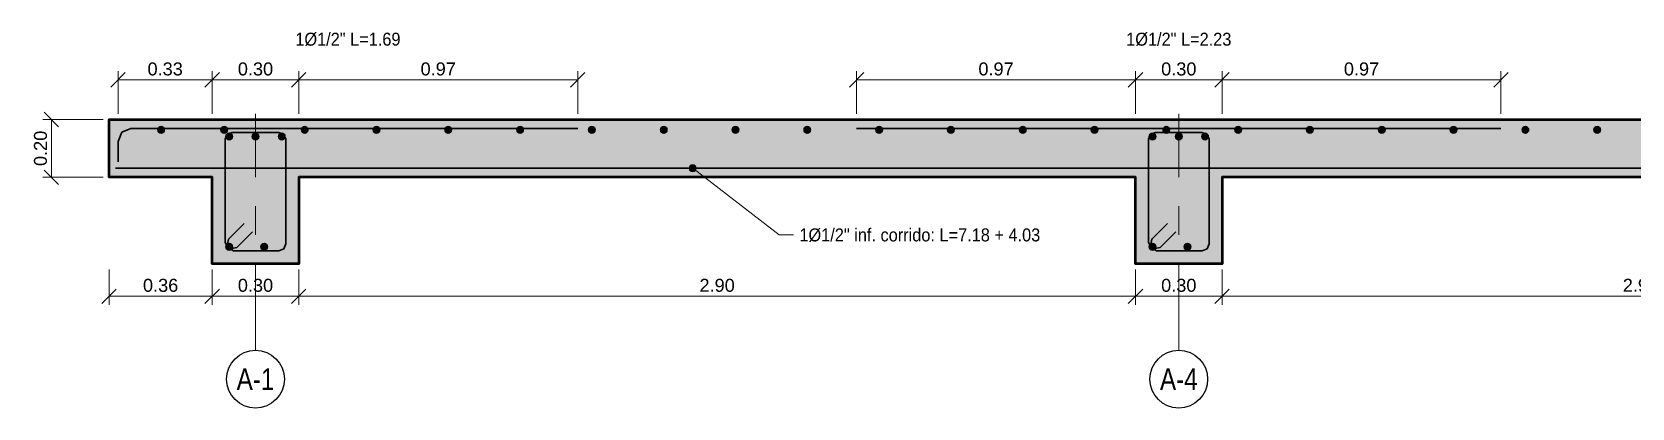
# Model space of a CAD drawing. Header units: metres. Extents: x -3 to 125, y -40 to 31.
# Drawn here: x -0.77 to 4.77, y 29.2 to 30.5 of the extents above; entities that cross this region are included whole.
import ezdxf
from ezdxf.enums import TextEntityAlignment as Align

# ---------------------------------------------------------------- set-up
doc = ezdxf.new("R2010")
doc.units = ezdxf.units.M
doc.linetypes.add('EJE25', pattern=[0.4375, 0.3, -0.05, 0.0375, -0.05])
for name, color, linetype, lineweight in [('E-ACERO', 1, 'Continuous', 35), ('E-ACERO-TXT', 7, 'Continuous', 18), ('E-CORTE', 7, 'Continuous', 50), ('E-CORTE-ACH', 254, 'Continuous', 0), ('E-COTA', 7, 'Continuous', 13), ('E-EJES', 1, 'Continuous', 18), ('E-EJES-ID', 7, 'Continuous', 25)]:
    doc.layers.add(name, color=color, linetype=linetype, lineweight=lineweight)
doc.styles.add('ARIAL', font='arial.ttf')
doc.dimstyles.new('COTA25', dxfattribs={"dimtxt": 0.045, "dimasz": 0.03, "dimexe": 0.03, "dimexo": 0.02, "dimgap": 0.015, "dimtad": 1, "dimzin": 0, "dimdsep": 46, "dimtxsty": 'ARIAL', "dimtsz": 0.025, "dimcen": 2.5, "dimclrd": 7, "dimclre": 7, "dimclrt": 7, "dimazin": 3, "dimtfac": 1, "dimtmove": 2, "dimatfit": 3, "dimlwd": 13, "dimlwe": 13})

# ---------------------------------------------------------------- blocks, each defined once
blk = doc.blocks.new('_OBLIQUE')
at = {"color": 0, "linetype": 'BYBLOCK'}
blk.add_line((-0.5, -0.5), (0.5, 0.5), dxfattribs=at)
blk = doc.blocks.new('*D55')
at = {"color": 7, "lineweight": 13}
for p, q in [((-0.5075, 29.68), (-0.5075, 29.5575)), ((-0.15, 29.68), (-0.15, 29.5575)), ((-0.5075, 29.5875), (-0.15, 29.5875))]:
    blk.add_line(p, q, dxfattribs=at)
at = {"layer": 'Defpoints'}
for p in [(-0.5075, 29.7), (-0.15, 29.7), (-0.5075, 29.5875)]:
    blk.add_point(p, dxfattribs=at)
at = {"layer": 'E-COTA', "color": 7, "xscale": 0.05, "yscale": 0.05}
for p in [(-0.5075, 29.5875), (-0.15, 29.5875)]:
    blk.add_blockref('_OBLIQUE', p, dxfattribs=at)
at = {"layer": 'E-COTA', "color": 7, "insert": (-0.3288, 29.625), "char_height": 0.045, "attachment_point": 5, "style": 'ARIAL'}
blk.add_mtext('0.36', dxfattribs=at)
blk = doc.blocks.new('*D56')
at = {"color": 7, "lineweight": 13}
for p, q in [((-0.15, 29.68), (-0.15, 29.5575)), ((0.15, 29.68), (0.15, 29.5575)), ((-0.15, 29.5875), (0.15, 29.5875))]:
    blk.add_line(p, q, dxfattribs=at)
at = {"layer": 'Defpoints'}
for p in [(-0.15, 29.7), (0.15, 29.7), (-0.15, 29.5875)]:
    blk.add_point(p, dxfattribs=at)
at = {"layer": 'E-COTA', "color": 7, "xscale": 0.05, "yscale": 0.05}
for p in [(-0.15, 29.5875), (0.15, 29.5875)]:
    blk.add_blockref('_OBLIQUE', p, dxfattribs=at)
at = {"layer": 'E-COTA', "color": 7, "insert": (0, 29.625), "char_height": 0.045, "attachment_point": 5, "style": 'ARIAL'}
blk.add_mtext('0.30', dxfattribs=at)
blk = doc.blocks.new('*D57')
at = {"color": 7, "lineweight": 13}
for p, q in [((0.15, 29.68), (0.15, 29.5575)), ((3.05, 29.68), (3.05, 29.5575)), ((0.15, 29.5875), (3.05, 29.5875))]:
    blk.add_line(p, q, dxfattribs=at)
at = {"layer": 'Defpoints'}
for p in [(0.15, 29.7), (3.05, 29.7), (0.15, 29.5875)]:
    blk.add_point(p, dxfattribs=at)
at = {"layer": 'E-COTA', "color": 7, "xscale": 0.05, "yscale": 0.05}
for p in [(0.15, 29.5875), (3.05, 29.5875)]:
    blk.add_blockref('_OBLIQUE', p, dxfattribs=at)
at = {"layer": 'E-COTA', "color": 7, "insert": (1.6, 29.625), "char_height": 0.045, "attachment_point": 5, "style": 'ARIAL'}
blk.add_mtext('2.90', dxfattribs=at)
blk = doc.blocks.new('*D58')
at = {"color": 7, "lineweight": 13}
for p, q in [((3.05, 29.68), (3.05, 29.5575)), ((3.35, 29.68), (3.35, 29.5575)), ((3.05, 29.5875), (3.35, 29.5875))]:
    blk.add_line(p, q, dxfattribs=at)
at = {"layer": 'Defpoints'}
for p in [(3.05, 29.7), (3.35, 29.7), (3.05, 29.5875)]:
    blk.add_point(p, dxfattribs=at)
at = {"layer": 'E-COTA', "color": 7, "xscale": 0.05, "yscale": 0.05}
for p in [(3.05, 29.5875), (3.35, 29.5875)]:
    blk.add_blockref('_OBLIQUE', p, dxfattribs=at)
at = {"layer": 'E-COTA', "color": 7, "insert": (3.2, 29.625), "char_height": 0.045, "attachment_point": 5, "style": 'ARIAL'}
blk.add_mtext('0.30', dxfattribs=at)
blk = doc.blocks.new('*D59')
at = {"color": 7, "lineweight": 13}
for p, q in [((3.35, 29.68), (3.35, 29.5575)), ((6.25, 29.68), (6.25, 29.5575)), ((3.35, 29.5875), (6.25, 29.5875))]:
    blk.add_line(p, q, dxfattribs=at)
at = {"layer": 'Defpoints'}
for p in [(3.35, 29.7), (6.25, 29.7), (3.35, 29.5875)]:
    blk.add_point(p, dxfattribs=at)
at = {"layer": 'E-COTA', "color": 7, "xscale": 0.05, "yscale": 0.05}
for p in [(3.35, 29.5875), (6.25, 29.5875)]:
    blk.add_blockref('_OBLIQUE', p, dxfattribs=at)
at = {"layer": 'E-COTA', "color": 7, "insert": (4.8, 29.625), "char_height": 0.045, "attachment_point": 5, "style": 'ARIAL'}
blk.add_mtext('2.90', dxfattribs=at)
blk = doc.blocks.new('*D68')
at = {"color": 7, "lineweight": 13}
for p, q in [((2.0833, 30.22), (2.0833, 30.3675)), ((2.0833, 30.3375), (3.05, 30.3375)), ((3.05, 30.22), (3.05, 30.3675))]:
    blk.add_line(p, q, dxfattribs=at)
at = {"layer": 'Defpoints'}
for p in [(2.0833, 30.3375), (2.0833, 30.2), (3.05, 30.2)]:
    blk.add_point(p, dxfattribs=at)
at = {"layer": 'E-COTA', "color": 7, "xscale": 0.05, "yscale": 0.05}
for p in [(2.0833, 30.3375), (3.05, 30.3375)]:
    blk.add_blockref('_OBLIQUE', p, dxfattribs=at)
at = {"layer": 'E-COTA', "color": 7, "insert": (2.5667, 30.375), "char_height": 0.045, "attachment_point": 5, "style": 'ARIAL'}
blk.add_mtext('0.97', dxfattribs=at)
blk = doc.blocks.new('*D69')
at = {"color": 7, "lineweight": 13}
for p, q in [((3.05, 30.22), (3.05, 30.3675)), ((3.05, 30.3375), (3.35, 30.3375)), ((3.35, 30.22), (3.35, 30.3675))]:
    blk.add_line(p, q, dxfattribs=at)
at = {"layer": 'Defpoints'}
for p in [(3.05, 30.3375), (3.05, 30.2), (3.35, 30.2)]:
    blk.add_point(p, dxfattribs=at)
at = {"layer": 'E-COTA', "color": 7, "xscale": 0.05, "yscale": 0.05}
for p in [(3.05, 30.3375), (3.35, 30.3375)]:
    blk.add_blockref('_OBLIQUE', p, dxfattribs=at)
at = {"layer": 'E-COTA', "color": 7, "insert": (3.2, 30.375), "char_height": 0.045, "attachment_point": 5, "style": 'ARIAL'}
blk.add_mtext('0.30', dxfattribs=at)
blk = doc.blocks.new('*D70')
at = {"color": 7, "lineweight": 13}
for p, q in [((3.35, 30.22), (3.35, 30.3675)), ((3.35, 30.3375), (4.3167, 30.3375)), ((4.3167, 30.22), (4.3167, 30.3675))]:
    blk.add_line(p, q, dxfattribs=at)
at = {"layer": 'Defpoints'}
for p in [(3.35, 30.3375), (3.35, 30.2), (4.3167, 30.2)]:
    blk.add_point(p, dxfattribs=at)
at = {"layer": 'E-COTA', "color": 7, "xscale": 0.05, "yscale": 0.05}
for p in [(3.35, 30.3375), (4.3167, 30.3375)]:
    blk.add_blockref('_OBLIQUE', p, dxfattribs=at)
at = {"layer": 'E-COTA', "color": 7, "insert": (3.8333, 30.375), "char_height": 0.045, "attachment_point": 5, "style": 'ARIAL'}
blk.add_mtext('0.97', dxfattribs=at)
blk = doc.blocks.new('*D71')
at = {"color": 7, "lineweight": 13}
for p, q in [((-0.4761, 30.22), (-0.4761, 30.3675)), ((-0.4761, 30.3375), (-0.15, 30.3375)), ((-0.15, 30.22), (-0.15, 30.3675))]:
    blk.add_line(p, q, dxfattribs=at)
at = {"layer": 'Defpoints'}
for p in [(-0.4761, 30.3375), (-0.4761, 30.2), (-0.15, 30.2)]:
    blk.add_point(p, dxfattribs=at)
at = {"layer": 'E-COTA', "color": 7, "xscale": 0.05, "yscale": 0.05}
for p in [(-0.4761, 30.3375), (-0.15, 30.3375)]:
    blk.add_blockref('_OBLIQUE', p, dxfattribs=at)
at = {"layer": 'E-COTA', "color": 7, "insert": (-0.313, 30.375), "char_height": 0.045, "attachment_point": 5, "style": 'ARIAL'}
blk.add_mtext('0.33', dxfattribs=at)
blk = doc.blocks.new('*D72')
at = {"color": 7, "lineweight": 13}
for p, q in [((-0.15, 30.22), (-0.15, 30.3675)), ((-0.15, 30.3375), (0.15, 30.3375)), ((0.15, 30.22), (0.15, 30.3675))]:
    blk.add_line(p, q, dxfattribs=at)
at = {"layer": 'Defpoints'}
for p in [(-0.15, 30.3375), (-0.15, 30.2), (0.15, 30.2)]:
    blk.add_point(p, dxfattribs=at)
at = {"layer": 'E-COTA', "color": 7, "xscale": 0.05, "yscale": 0.05}
for p in [(-0.15, 30.3375), (0.15, 30.3375)]:
    blk.add_blockref('_OBLIQUE', p, dxfattribs=at)
at = {"layer": 'E-COTA', "color": 7, "insert": (0, 30.375), "char_height": 0.045, "attachment_point": 5, "style": 'ARIAL'}
blk.add_mtext('0.30', dxfattribs=at)
blk = doc.blocks.new('*D73')
at = {"color": 7, "lineweight": 13}
for p, q in [((0.15, 30.22), (0.15, 30.3675)), ((0.15, 30.3375), (1.1167, 30.3375)), ((1.1167, 30.22), (1.1167, 30.3675))]:
    blk.add_line(p, q, dxfattribs=at)
at = {"layer": 'Defpoints'}
for p in [(0.15, 30.3375), (0.15, 30.2), (1.1167, 30.2)]:
    blk.add_point(p, dxfattribs=at)
at = {"layer": 'E-COTA', "color": 7, "xscale": 0.05, "yscale": 0.05}
for p in [(0.15, 30.3375), (1.1167, 30.3375)]:
    blk.add_blockref('_OBLIQUE', p, dxfattribs=at)
at = {"layer": 'E-COTA', "color": 7, "insert": (0.6333, 30.375), "char_height": 0.045, "attachment_point": 5, "style": 'ARIAL'}
blk.add_mtext('0.97', dxfattribs=at)
blk = doc.blocks.new('*D74')
at = {"color": 7, "lineweight": 13}
for p, q in [((-0.5275, 30.2), (-0.7375, 30.2)), ((-0.7075, 30), (-0.7075, 30.2)), ((-0.5275, 30), (-0.7375, 30))]:
    blk.add_line(p, q, dxfattribs=at)
at = {"layer": 'Defpoints'}
for p in [(-0.5075, 30.2), (-0.7075, 30), (-0.5075, 30)]:
    blk.add_point(p, dxfattribs=at)
at = {"layer": 'E-COTA', "color": 7, "xscale": 0.05, "yscale": 0.05, "rotation": 90}
for p in [(-0.7075, 30.2), (-0.7075, 30)]:
    blk.add_blockref('_OBLIQUE', p, dxfattribs=at)
at = {"layer": 'E-COTA', "color": 7, "insert": (-0.745, 30.1), "char_height": 0.045, "attachment_point": 5, "rotation": 90, "style": 'ARIAL'}
blk.add_mtext('0.20', dxfattribs=at)

msp = doc.modelspace()

# ---------------------------------------------------------------- hatches: boundary and pattern name
at = {"layer": 'E-ACERO'}
h = msp.add_hatch(color=256, dxfattribs=at)
edge = h.paths.add_edge_path()
edge.add_arc((-0.3273, 30.1641), 0.0113, 0, 360)
h = msp.add_hatch(color=256, dxfattribs=at)
edge = h.paths.add_edge_path()
edge.add_arc((-0.1084, 30.1641), 0.0113, 0, 360)
h = msp.add_hatch(color=256, dxfattribs=at)
edge = h.paths.add_edge_path()
edge.add_arc((0.1705, 30.1641), 0.0113, 0, 360)
h = msp.add_hatch(color=256, dxfattribs=at)
edge = h.paths.add_edge_path()
edge.add_arc((0.4193, 30.1641), 0.0113, 0, 360)
h = msp.add_hatch(color=256, dxfattribs=at)
edge = h.paths.add_edge_path()
edge.add_arc((0.6682, 30.1641), 0.0113, 0, 360)
h = msp.add_hatch(color=256, dxfattribs=at)
edge = h.paths.add_edge_path()
edge.add_arc((0.917, 30.1641), 0.0113, 0, 360)
h = msp.add_hatch(color=256, dxfattribs=at)
edge = h.paths.add_edge_path()
edge.add_arc((1.1659, 30.1641), 0.0113, 0, 360)
h = msp.add_hatch(color=256, dxfattribs=at)
edge = h.paths.add_edge_path()
edge.add_arc((1.4148, 30.1641), 0.0113, 0, 360)
h = msp.add_hatch(color=256, dxfattribs=at)
edge = h.paths.add_edge_path()
edge.add_arc((1.6636, 30.1641), 0.0113, 0, 360)
h = msp.add_hatch(color=256, dxfattribs=at)
edge = h.paths.add_edge_path()
edge.add_arc((1.9125, 30.1641), 0.0113, 0, 360)
h = msp.add_hatch(color=256, dxfattribs=at)
edge = h.paths.add_edge_path()
edge.add_arc((2.1614, 30.1641), 0.0113, 0, 360)
h = msp.add_hatch(color=256, dxfattribs=at)
edge = h.paths.add_edge_path()
edge.add_arc((2.4102, 30.1641), 0.0113, 0, 360)
h = msp.add_hatch(color=256, dxfattribs=at)
edge = h.paths.add_edge_path()
edge.add_arc((2.6591, 30.1641), 0.0113, 0, 360)
h = msp.add_hatch(color=256, dxfattribs=at)
edge = h.paths.add_edge_path()
edge.add_arc((2.908, 30.1641), 0.0113, 0, 360)
h = msp.add_hatch(color=256, dxfattribs=at)
edge = h.paths.add_edge_path()
edge.add_arc((3.1568, 30.1641), 0.0113, 0, 360)
h = msp.add_hatch(color=256, dxfattribs=at)
edge = h.paths.add_edge_path()
edge.add_arc((3.4057, 30.1641), 0.0113, 0, 360)
h = msp.add_hatch(color=256, dxfattribs=at)
edge = h.paths.add_edge_path()
edge.add_arc((3.6545, 30.1641), 0.0113, 0, 360)
h = msp.add_hatch(color=256, dxfattribs=at)
edge = h.paths.add_edge_path()
edge.add_arc((3.9034, 30.1641), 0.0113, 0, 360)
h = msp.add_hatch(color=256, dxfattribs=at)
edge = h.paths.add_edge_path()
edge.add_arc((4.1523, 30.1641), 0.0113, 0, 360)
h = msp.add_hatch(color=256, dxfattribs=at)
edge = h.paths.add_edge_path()
edge.add_arc((4.4011, 30.1641), 0.0113, 0, 360)
h = msp.add_hatch(color=256, dxfattribs=at)
edge = h.paths.add_edge_path()
edge.add_arc((4.65, 30.1641), 0.0113, 0, 360)
h = msp.add_hatch(color=256, dxfattribs=at)
edge = h.paths.add_edge_path()
edge.add_arc((-0.0909, 30.141), 0.0113, 0, 360)
h = msp.add_hatch(color=256, dxfattribs=at)
edge = h.paths.add_edge_path()
edge.add_arc((0, 30.141), 0.0113, 0, 360)
h = msp.add_hatch(color=256, dxfattribs=at)
edge = h.paths.add_edge_path()
edge.add_arc((0.0909, 30.141), 0.0113, 0, 360)
h = msp.add_hatch(color=256, dxfattribs=at)
edge = h.paths.add_edge_path()
edge.add_arc((3.109, 30.141), 0.0113, 0, 360)
h = msp.add_hatch(color=256, dxfattribs=at)
edge = h.paths.add_edge_path()
edge.add_arc((3.2, 30.141), 0.0113, 0, 360)
h = msp.add_hatch(color=256, dxfattribs=at)
edge = h.paths.add_edge_path()
edge.add_arc((3.2909, 30.141), 0.0113, 0, 360)
h = msp.add_hatch(color=256, dxfattribs=at)
edge = h.paths.add_edge_path()
edge.add_arc((-0.0909, 29.759), 0.0113, 0, 360)
h = msp.add_hatch(color=256, dxfattribs=at)
edge = h.paths.add_edge_path()
edge.add_arc((0.0303, 29.759), 0.0113, 0, 360)
h = msp.add_hatch(color=256, dxfattribs=at)
edge = h.paths.add_edge_path()
edge.add_arc((3.109, 29.759), 0.0113, 0, 360)
h = msp.add_hatch(color=256, dxfattribs=at)
edge = h.paths.add_edge_path()
edge.add_arc((3.2303, 29.759), 0.0113, 0, 360)
at = {"layer": 'E-ACERO-TXT'}
h = msp.add_hatch(color=256, dxfattribs=at)
edge = h.paths.add_edge_path()
edge.add_arc((1.5152, 30.031), 0.0125, 0, 360)
at = {"layer": 'E-CORTE-ACH'}
msp.add_hatch(color=256, dxfattribs=at).paths.add_polyline_path([(-0.5075, 30), (-0.5075, 30.2), (-0.5075, 30.2), (-0.5075, 30.2), (10.15, 30.2), (10.15, 30.2), (10.15, 30.2), (10.15, 29.7), (10.15, 29.7), (10.15, 29.7), (9.85, 29.7), (9.85, 29.7), (9.85, 29.7), (9.85, 29.9995), (9.85, 29.9995), (9.85, 29.9996), (9.85, 29.9996), (9.85, 29.9997), (9.8499, 29.9997), (9.8499, 29.9998), (9.8499, 29.9998), (9.8499, 29.9999), (9.8498, 29.9999), (9.8498, 29.9999), (9.8497, 29.9999), (9.8497, 30), (9.8496, 30), (9.8496, 30), (9.8495, 30), (9.8495, 30), (6.5505, 30), (6.5505, 30), (6.5504, 30), (6.5504, 30), (6.5503, 30), (6.5503, 29.9999), (6.5502, 29.9999), (6.5502, 29.9999), (6.5501, 29.9999), (6.5501, 29.9998), (6.5501, 29.9998), (6.5501, 29.9997), (6.55, 29.9997), (6.55, 29.9996), (6.55, 29.9996), (6.55, 29.9995), (6.55, 29.9995), (6.55, 29.7), (6.55, 29.7), (6.55, 29.7), (6.25, 29.7), (6.25, 29.7), (6.25, 29.7), (6.25, 29.9995), (6.25, 29.9995), (6.25, 29.9996), (6.25, 29.9996), (6.25, 29.9997), (6.2499, 29.9997), (6.2499, 29.9998), (6.2499, 29.9998), (6.2499, 29.9999), (6.2498, 29.9999), (6.2498, 29.9999), (6.2497, 29.9999), (6.2497, 30), (6.2496, 30), (6.2496, 30), (6.2495, 30), (6.2495, 30), (3.3505, 30), (3.3505, 30), (3.3504, 30), (3.3504, 30), (3.3503, 30), (3.3503, 29.9999), (3.3502, 29.9999), (3.3502, 29.9999), (3.3501, 29.9999), (3.3501, 29.9998), (3.3501, 29.9998), (3.3501, 29.9997), (3.35, 29.9997), (3.35, 29.9996), (3.35, 29.9996), (3.35, 29.9995), (3.35, 29.9995), (3.35, 29.7), (3.35, 29.7), (3.35, 29.7), (3.05, 29.7), (3.05, 29.7), (3.05, 29.7), (3.05, 29.9995), (3.05, 29.9995), (3.05, 29.9996), (3.05, 29.9996), (3.05, 29.9997), (3.0499, 29.9997), (3.0499, 29.9998), (3.0499, 29.9998), (3.0499, 29.9999), (3.0498, 29.9999), (3.0498, 29.9999), (3.0497, 29.9999), (3.0497, 30), (3.0496, 30), (3.0496, 30), (3.0495, 30), (3.0495, 30), (0.1505, 30), (0.1505, 30), (0.1504, 30), (0.1504, 30), (0.1503, 30), (0.1503, 29.9999), (0.1502, 29.9999), (0.1502, 29.9999), (0.1501, 29.9999), (0.1501, 29.9998), (0.1501, 29.9998), (0.1501, 29.9997), (0.15, 29.9997), (0.15, 29.9996), (0.15, 29.9996), (0.15, 29.9995), (0.15, 29.9995), (0.15, 29.7), (0.15, 29.7), (0.15, 29.7), (-0.15, 29.7), (-0.15, 29.7), (-0.15, 29.7), (-0.15, 29.9995), (-0.15, 29.9995), (-0.15, 29.9996), (-0.15, 29.9996), (-0.15, 29.9997), (-0.1501, 29.9997), (-0.1501, 29.9998), (-0.1501, 29.9998), (-0.1501, 29.9999), (-0.1502, 29.9999), (-0.1502, 29.9999), (-0.1503, 29.9999), (-0.1503, 30), (-0.1504, 30), (-0.1504, 30), (-0.1505, 30), (-0.1505, 30), (-0.5075, 30), (-0.5075, 30)])

# ---------------------------------------------------------------- linework, layer by layer
at = {"layer": 'E-ACERO'}
for points in [[(1.1167, 30.1686), (-0.4316, 30.1686), (-0.4631, 30.1556), (-0.4761, 30.1242), (-0.4761, 30.0536)], [(4.3167, 30.1686), (2.0833, 30.1686)], [(-0.0874, 29.752), (-0.0767, 29.7448), (0.0814, 29.7448), (0.0983, 29.7517), (0.1052, 29.7686), (0.1052, 30.1314), (0.0983, 30.1483), (0.0814, 30.1552), (-0.0814, 30.1552), (-0.0983, 30.1483), (-0.1052, 30.1314), (-0.1052, 29.7733), (-0.098, 29.7626)], [(-0.0874, 29.752), (-0.0767, 29.7448), (0.0814, 29.7448), (0.0983, 29.7517), (0.1052, 29.7686), (0.1052, 30.1314), (0.0983, 30.1483), (0.0814, 30.1552), (-0.0814, 30.1552), (-0.0983, 30.1483), (-0.1052, 30.1314), (-0.1052, 29.7733), (-0.098, 29.7626)], [(-0.0874, 29.752), (-0.0767, 29.7448), (0.0814, 29.7448), (0.0983, 29.7517), (0.1052, 29.7686), (0.1052, 30.1314), (0.0983, 30.1483), (0.0814, 30.1552), (-0.0814, 30.1552), (-0.0983, 30.1483), (-0.1052, 30.1314), (-0.1052, 29.7733), (-0.098, 29.7626)], [(-0.0874, 29.752), (-0.0767, 29.7448), (0.0814, 29.7448), (0.0983, 29.7517), (0.1052, 29.7686), (0.1052, 30.1314), (0.0983, 30.1483), (0.0814, 30.1552), (-0.0814, 30.1552), (-0.0983, 30.1483), (-0.1052, 30.1314), (-0.1052, 29.7733), (-0.098, 29.7626)], [(-0.0874, 29.752), (-0.0767, 29.7448), (0.0814, 29.7448), (0.0983, 29.7517), (0.1052, 29.7686), (0.1052, 30.1314), (0.0983, 30.1483), (0.0814, 30.1552), (-0.0814, 30.1552), (-0.0983, 30.1483), (-0.1052, 30.1314), (-0.1052, 29.7733), (-0.098, 29.7626)], [(-0.0874, 29.752), (-0.0767, 29.7448), (0.0814, 29.7448), (0.0983, 29.7517), (0.1052, 29.7686), (0.1052, 30.1314), (0.0983, 30.1483), (0.0814, 30.1552), (-0.0814, 30.1552), (-0.0983, 30.1483), (-0.1052, 30.1314), (-0.1052, 29.7733), (-0.098, 29.7626)], [(-0.0874, 29.752), (-0.0767, 29.7448), (0.0814, 29.7448), (0.0983, 29.7517), (0.1052, 29.7686), (0.1052, 30.1314), (0.0983, 30.1483), (0.0814, 30.1552), (-0.0814, 30.1552), (-0.0983, 30.1483), (-0.1052, 30.1314), (-0.1052, 29.7733), (-0.098, 29.7626)], [(3.1126, 29.752), (3.1233, 29.7448), (3.2814, 29.7448), (3.2983, 29.7517), (3.3052, 29.7686), (3.3052, 30.1314), (3.2983, 30.1483), (3.2814, 30.1552), (3.1186, 30.1552), (3.1017, 30.1483), (3.0948, 30.1314), (3.0948, 29.7733), (3.102, 29.7626)], [(3.1126, 29.752), (3.1233, 29.7448), (3.2814, 29.7448), (3.2983, 29.7517), (3.3052, 29.7686), (3.3052, 30.1314), (3.2983, 30.1483), (3.2814, 30.1552), (3.1186, 30.1552), (3.1017, 30.1483), (3.0948, 30.1314), (3.0948, 29.7733), (3.102, 29.7626)], [(3.1126, 29.752), (3.1233, 29.7448), (3.2814, 29.7448), (3.2983, 29.7517), (3.3052, 29.7686), (3.3052, 30.1314), (3.2983, 30.1483), (3.2814, 30.1552), (3.1186, 30.1552), (3.1017, 30.1483), (3.0948, 30.1314), (3.0948, 29.7733), (3.102, 29.7626)], [(3.1126, 29.752), (3.1233, 29.7448), (3.2814, 29.7448), (3.2983, 29.7517), (3.3052, 29.7686), (3.3052, 30.1314), (3.2983, 30.1483), (3.2814, 30.1552), (3.1186, 30.1552), (3.1017, 30.1483), (3.0948, 30.1314), (3.0948, 29.7733), (3.102, 29.7626)], [(3.1126, 29.752), (3.1233, 29.7448), (3.2814, 29.7448), (3.2983, 29.7517), (3.3052, 29.7686), (3.3052, 30.1314), (3.2983, 30.1483), (3.2814, 30.1552), (3.1186, 30.1552), (3.1017, 30.1483), (3.0948, 30.1314), (3.0948, 29.7733), (3.102, 29.7626)], [(3.1126, 29.752), (3.1233, 29.7448), (3.2814, 29.7448), (3.2983, 29.7517), (3.3052, 29.7686), (3.3052, 30.1314), (3.2983, 30.1483), (3.2814, 30.1552), (3.1186, 30.1552), (3.1017, 30.1483), (3.0948, 30.1314), (3.0948, 29.7733), (3.102, 29.7626)], [(3.1126, 29.752), (3.1233, 29.7448), (3.2814, 29.7448), (3.2983, 29.7517), (3.3052, 29.7686), (3.3052, 30.1314), (3.2983, 30.1483), (3.2814, 30.1552), (3.1186, 30.1552), (3.1017, 30.1483), (3.0948, 30.1314), (3.0948, 29.7733), (3.102, 29.7626)], [(6.7, 30.0313), (-0.4848, 30.0313)], [(-0.0396, 29.8393), (-0.0935, 29.7854), (-0.098, 29.7626)], [(-0.0396, 29.8393), (-0.0935, 29.7854), (-0.098, 29.7626)], [(-0.0396, 29.8393), (-0.0935, 29.7854), (-0.098, 29.7626)], [(-0.0396, 29.8393), (-0.0935, 29.7854), (-0.098, 29.7626)], [(-0.0396, 29.8393), (-0.0935, 29.7854), (-0.098, 29.7626)], [(-0.0396, 29.8393), (-0.0935, 29.7854), (-0.098, 29.7626)], [(-0.0396, 29.8393), (-0.0935, 29.7854), (-0.098, 29.7626)], [(3.1604, 29.8393), (3.1065, 29.7854), (3.102, 29.7626)], [(3.1604, 29.8393), (3.1065, 29.7854), (3.102, 29.7626)], [(3.1604, 29.8393), (3.1065, 29.7854), (3.102, 29.7626)], [(3.1604, 29.8393), (3.1065, 29.7854), (3.102, 29.7626)], [(3.1604, 29.8393), (3.1065, 29.7854), (3.102, 29.7626)], [(3.1604, 29.8393), (3.1065, 29.7854), (3.102, 29.7626)], [(3.1604, 29.8393), (3.1065, 29.7854), (3.102, 29.7626)], [(-0.0874, 29.752), (-0.0646, 29.7565), (-0.0107, 29.8104)], [(-0.0874, 29.752), (-0.0646, 29.7565), (-0.0107, 29.8104)], [(-0.0874, 29.752), (-0.0646, 29.7565), (-0.0107, 29.8104)], [(-0.0874, 29.752), (-0.0646, 29.7565), (-0.0107, 29.8104)], [(-0.0874, 29.752), (-0.0646, 29.7565), (-0.0107, 29.8104)], [(-0.0874, 29.752), (-0.0646, 29.7565), (-0.0107, 29.8104)], [(-0.0874, 29.752), (-0.0646, 29.7565), (-0.0107, 29.8104)], [(3.1126, 29.752), (3.1354, 29.7565), (3.1893, 29.8104)], [(3.1126, 29.752), (3.1354, 29.7565), (3.1893, 29.8104)], [(3.1126, 29.752), (3.1354, 29.7565), (3.1893, 29.8104)], [(3.1126, 29.752), (3.1354, 29.7565), (3.1893, 29.8104)], [(3.1126, 29.752), (3.1354, 29.7565), (3.1893, 29.8104)], [(3.1126, 29.752), (3.1354, 29.7565), (3.1893, 29.8104)], [(3.1126, 29.752), (3.1354, 29.7565), (3.1893, 29.8104)], [(-0.098, 29.7626), (-0.0987, 29.7595), (-0.0938, 29.7562)], [(-0.098, 29.7626), (-0.0987, 29.7595), (-0.0938, 29.7562)], [(-0.098, 29.7626), (-0.0987, 29.7595), (-0.0938, 29.7562)], [(-0.098, 29.7626), (-0.0987, 29.7595), (-0.0938, 29.7562)], [(-0.098, 29.7626), (-0.0987, 29.7595), (-0.0938, 29.7562)], [(-0.098, 29.7626), (-0.0987, 29.7595), (-0.0938, 29.7562)], [(-0.098, 29.7626), (-0.0987, 29.7595), (-0.0938, 29.7562)], [(-0.098, 29.7626), (-0.0938, 29.7562)], [(-0.098, 29.7626), (-0.0938, 29.7562)], [(-0.098, 29.7626), (-0.0938, 29.7562)], [(-0.098, 29.7626), (-0.0938, 29.7562)], [(-0.098, 29.7626), (-0.0938, 29.7562)], [(-0.098, 29.7626), (-0.0938, 29.7562)], [(-0.098, 29.7626), (-0.0938, 29.7562)], [(-0.0938, 29.7562), (-0.0874, 29.752)], [(-0.0938, 29.7562), (-0.0905, 29.7513), (-0.0874, 29.752)], [(-0.0938, 29.7562), (-0.0874, 29.752)], [(-0.0938, 29.7562), (-0.0905, 29.7513), (-0.0874, 29.752)], [(-0.0938, 29.7562), (-0.0874, 29.752)], [(-0.0938, 29.7562), (-0.0905, 29.7513), (-0.0874, 29.752)], [(-0.0938, 29.7562), (-0.0874, 29.752)], [(-0.0938, 29.7562), (-0.0905, 29.7513), (-0.0874, 29.752)], [(-0.0938, 29.7562), (-0.0874, 29.752)], [(-0.0938, 29.7562), (-0.0905, 29.7513), (-0.0874, 29.752)], [(-0.0938, 29.7562), (-0.0874, 29.752)], [(-0.0938, 29.7562), (-0.0905, 29.7513), (-0.0874, 29.752)], [(-0.0938, 29.7562), (-0.0874, 29.752)], [(-0.0938, 29.7562), (-0.0905, 29.7513), (-0.0874, 29.752)], [(3.102, 29.7626), (3.1013, 29.7595), (3.1062, 29.7562)], [(3.102, 29.7626), (3.1013, 29.7595), (3.1062, 29.7562)], [(3.102, 29.7626), (3.1013, 29.7595), (3.1062, 29.7562)], [(3.102, 29.7626), (3.1013, 29.7595), (3.1062, 29.7562)], [(3.102, 29.7626), (3.1013, 29.7595), (3.1062, 29.7562)], [(3.102, 29.7626), (3.1013, 29.7595), (3.1062, 29.7562)], [(3.102, 29.7626), (3.1013, 29.7595), (3.1062, 29.7562)], [(3.102, 29.7626), (3.1062, 29.7562)], [(3.102, 29.7626), (3.1062, 29.7562)], [(3.102, 29.7626), (3.1062, 29.7562)], [(3.102, 29.7626), (3.1062, 29.7562)], [(3.102, 29.7626), (3.1062, 29.7562)], [(3.102, 29.7626), (3.1062, 29.7562)], [(3.102, 29.7626), (3.1062, 29.7562)], [(3.1062, 29.7562), (3.1126, 29.752)], [(3.1062, 29.7562), (3.1095, 29.7513), (3.1126, 29.752)], [(3.1062, 29.7562), (3.1126, 29.752)], [(3.1062, 29.7562), (3.1095, 29.7513), (3.1126, 29.752)], [(3.1062, 29.7562), (3.1126, 29.752)], [(3.1062, 29.7562), (3.1095, 29.7513), (3.1126, 29.752)], [(3.1062, 29.7562), (3.1126, 29.752)], [(3.1062, 29.7562), (3.1095, 29.7513), (3.1126, 29.752)], [(3.1062, 29.7562), (3.1126, 29.752)], [(3.1062, 29.7562), (3.1095, 29.7513), (3.1126, 29.752)], [(3.1062, 29.7562), (3.1126, 29.752)], [(3.1062, 29.7562), (3.1095, 29.7513), (3.1126, 29.752)], [(3.1062, 29.7562), (3.1126, 29.752)], [(3.1062, 29.7562), (3.1095, 29.7513), (3.1126, 29.752)]]:
    msp.add_lwpolyline(points, dxfattribs=at)
for centre in [(-0.3273, 30.1641), (-0.1084, 30.1641), (0.1705, 30.1641), (0.4193, 30.1641), (0.6682, 30.1641), (0.917, 30.1641), (1.1659, 30.1641), (1.4148, 30.1641), (1.6636, 30.1641), (1.9125, 30.1641), (2.1614, 30.1641), (2.4102, 30.1641), (2.6591, 30.1641), (2.908, 30.1641), (3.1568, 30.1641), (3.4057, 30.1641), (3.6545, 30.1641), (3.9034, 30.1641), (4.1523, 30.1641), (4.4011, 30.1641), (4.65, 30.1641), (-0.0909, 30.141), (0, 30.141), (0.0909, 30.141), (3.109, 30.141), (3.2, 30.141), (3.2909, 30.141), (-0.0909, 29.759), (0.0303, 29.759), (3.109, 29.759), (3.2303, 29.759)]:
    msp.add_circle(centre, 0.0113, dxfattribs=at)
at = {"layer": 'E-ACERO-TXT'}
msp.add_lwpolyline([(1.5152, 30.031), (1.8152, 29.8), (1.8652, 29.8)], dxfattribs=at)
msp.add_circle((1.5152, 30.031), 0.0125, dxfattribs=at)
at = {"layer": 'E-CORTE'}
for points in [[(-0.5075, 30), (-0.5075, 30.2), (-0.5075, 30.2), (-0.5075, 30.2), (10.15, 30.2)], [(6.2495, 30), (3.3505, 30), (3.3505, 30), (3.3504, 30), (3.3504, 30), (3.3503, 30), (3.3503, 29.9999), (3.3502, 29.9999), (3.3502, 29.9999), (3.3501, 29.9999), (3.3501, 29.9998), (3.3501, 29.9998), (3.3501, 29.9997), (3.35, 29.9997), (3.35, 29.9996), (3.35, 29.9996), (3.35, 29.9995), (3.35, 29.9995), (3.35, 29.7), (3.35, 29.7), (3.35, 29.7), (3.05, 29.7), (3.05, 29.7), (3.05, 29.7), (3.05, 29.9995), (3.05, 29.9995), (3.05, 29.9996), (3.05, 29.9996), (3.05, 29.9997), (3.0499, 29.9997), (3.0499, 29.9998), (3.0499, 29.9998), (3.0499, 29.9999), (3.0498, 29.9999), (3.0498, 29.9999), (3.0497, 29.9999), (3.0497, 30), (3.0496, 30), (3.0496, 30), (3.0495, 30), (3.0495, 30), (0.1505, 30), (0.1505, 30), (0.1504, 30), (0.1504, 30), (0.1503, 30), (0.1503, 29.9999), (0.1502, 29.9999), (0.1502, 29.9999), (0.1501, 29.9999), (0.1501, 29.9998), (0.1501, 29.9998), (0.1501, 29.9997), (0.15, 29.9997), (0.15, 29.9996), (0.15, 29.9996), (0.15, 29.9995), (0.15, 29.9995), (0.15, 29.7), (0.15, 29.7), (0.15, 29.7), (-0.15, 29.7), (-0.15, 29.7), (-0.15, 29.7), (-0.15, 29.9995), (-0.15, 29.9995), (-0.15, 29.9996), (-0.15, 29.9996), (-0.15, 29.9997), (-0.1501, 29.9997), (-0.1501, 29.9998), (-0.1501, 29.9998), (-0.1501, 29.9999), (-0.1502, 29.9999), (-0.1502, 29.9999), (-0.1503, 29.9999), (-0.1503, 30), (-0.1504, 30), (-0.1504, 30), (-0.1505, 30), (-0.1505, 30), (-0.5075, 30), (-0.5075, 30), (-0.5075, 30)]]:
    msp.add_lwpolyline(points, dxfattribs=at)
at = {"layer": 'E-EJES', "linetype": 'EJE25'}
for p, q in [((0, 29.4), (0, 30.22)), ((3.2, 29.4), (3.2, 30.22))]:
    msp.add_line(p, q, dxfattribs=at)
at = {"layer": 'E-EJES-ID'}
for centre in [(0, 29.3), (3.2, 29.3)]:
    msp.add_circle(centre, 0.1, dxfattribs=at)

# ---------------------------------------------------------------- texts
at = {"layer": 'E-ACERO-TXT', "style": 'ARIAL', "width": 0.9}
for s, p in [('1Ø1/2" L=1.69', (0.3203, 30.4425)), ('1Ø1/2" L=2.23', (3.2, 30.4425))]:
    msp.add_text(s, height=0.045, dxfattribs=at).set_placement(p, align=Align.BOTTOM_CENTER)
msp.add_text('1Ø1/2" inf. corrido: L=7.18 + 4.03', height=0.045, dxfattribs=at).set_placement((1.8852, 29.8), align=Align.MIDDLE_LEFT)
at = {"layer": 'E-EJES-ID', "style": 'ARIAL', "width": 0.8}
for s, p in [('A-1', (0, 29.3)), ('A-4', (3.2, 29.3))]:
    msp.add_text(s, height=0.075, dxfattribs=at).set_placement(p, align=Align.MIDDLE_CENTER)

# ---------------------------------------------------------------- dimensions: what is measured, and where the dimension line sits
at = {"layer": 'E-COTA'}
for base, p1, p2, picture, middle in [((-0.4761, 30.3375), (-0.4761, 30.2), (-0.15, 30.2), '*D71', (-0.313, 30.375)), ((-0.15, 30.3375), (-0.15, 30.2), (0.15, 30.2), '*D72', (0, 30.375)), ((0.15, 30.3375), (0.15, 30.2), (1.1167, 30.2), '*D73', (0.6333, 30.375)), ((2.0833, 30.3375), (2.0833, 30.2), (3.05, 30.2), '*D68', (2.5667, 30.375)), ((3.05, 30.3375), (3.05, 30.2), (3.35, 30.2), '*D69', (3.2, 30.375)), ((3.35, 30.3375), (3.35, 30.2), (4.3167, 30.2), '*D70', (3.8333, 30.375)), ((-0.5075, 29.5875), (-0.5075, 29.7), (-0.15, 29.7), '*D55', (-0.3288, 29.625)), ((-0.15, 29.5875), (-0.15, 29.7), (0.15, 29.7), '*D56', (0, 29.625)), ((0.15, 29.5875), (0.15, 29.7), (3.05, 29.7), '*D57', (1.6, 29.625)), ((3.05, 29.5875), (3.05, 29.7), (3.35, 29.7), '*D58', (3.2, 29.625)), ((3.35, 29.5875), (3.35, 29.7), (6.25, 29.7), '*D59', (4.8, 29.625))]:
    dim = msp.add_linear_dim(base=base, p1=p1, p2=p2, dimstyle='COTA25', override={"dimdec": 2}, dxfattribs=at)
    dim.commit()
    dim.dimension.update_dxf_attribs({"geometry": picture, "text_midpoint": middle})
dim = msp.add_linear_dim(base=(-0.7075, 30), p1=(-0.5075, 30), p2=(-0.5075, 30.2), angle=90, dimstyle='COTA25', override={"dimdec": 2}, dxfattribs=at)
dim.commit()
dim.dimension.update_dxf_attribs({"geometry": '*D74', "text_midpoint": (-0.745, 30.1)})

doc.saveas('drawing.dxf')
